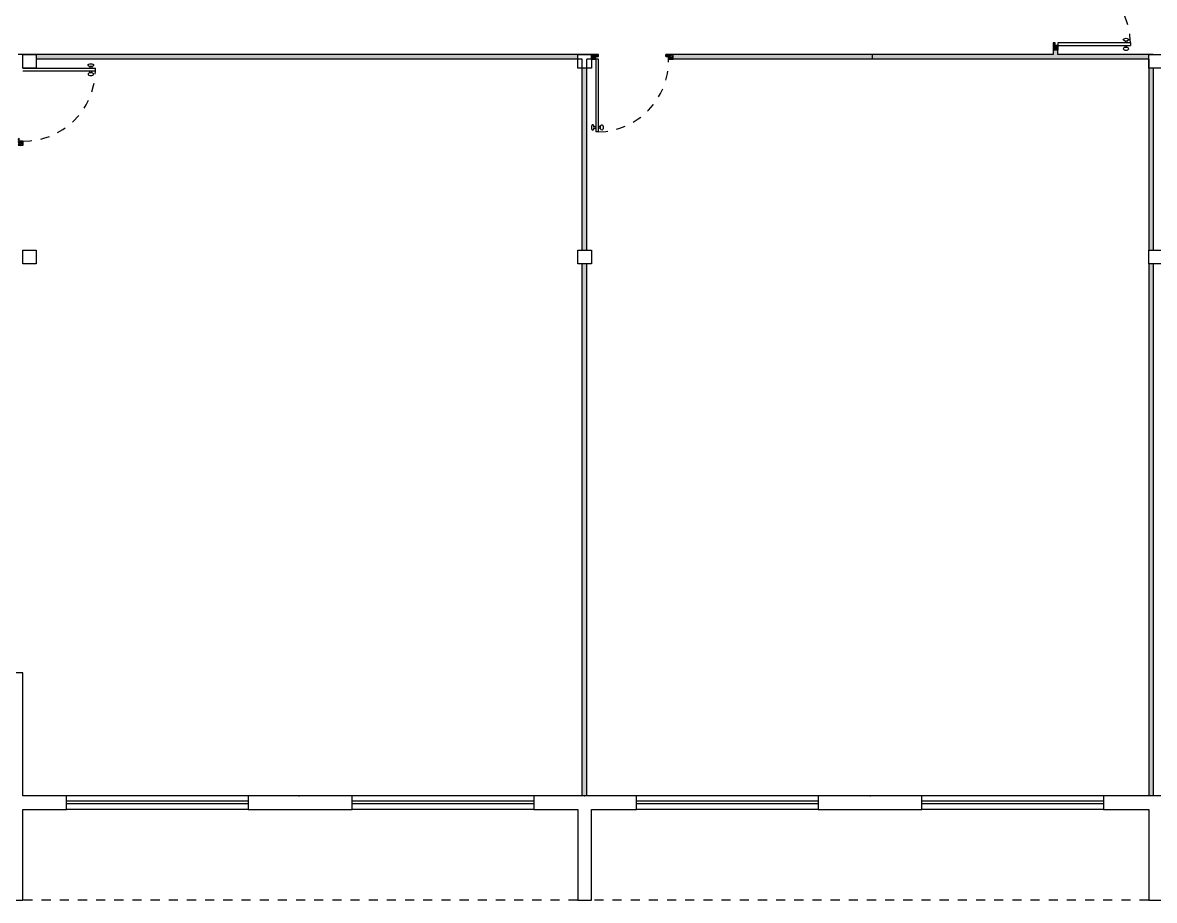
# Model space of a CAD drawing. Header units: millimetres. Extents: x 865.6 to 932.6, y 407.2 to 470.5.
# Drawn here: x 887.01 to 899.47, y 411.55 to 421.2 of the extents above; entities that cross this region are included whole.
import ezdxf

# ---------------------------------------------------------------- set-up
doc = ezdxf.new("R2010")
doc.units = ezdxf.units.MM
doc.linetypes.add('ACAD_ISO03W100', pattern=[30, 12, -18])
for name, color, linetype in [('can02', 2, 'Continuous'), ('pena 01', 1, 'Continuous'), ('pena01', 1, 'Continuous'), ('pena02', 2, 'Continuous'), ('pena03', 3, 'Continuous'), ('pena04', 4, 'Continuous')]:
    doc.layers.add(name, color=color, linetype=linetype)

msp = doc.modelspace()

# ---------------------------------------------------------------- hatches: boundary and pattern name
at = {"layer": 'pena02'}
h = msp.add_hatch(dxfattribs=at)
h.set_pattern_fill('LINE', color=0, scale=0.004, angle=135, style=0)
h.set_pattern_definition([(135, (2839.655178, -1596.900371), (-0.00898025612, -0.00898025612), [])])
h.paths.add_polyline_path([(898.406, 420.899), (898.356, 420.899), (898.356, 420.979), (898.376, 420.979), (898.376, 420.949), (898.406, 420.949)])
for points in [[(893.123, 420.799), (893.123, 420.849), (887.165, 420.849), (887.165, 420.799)], [(896.365, 420.799), (896.365, 420.849), (894.173, 420.849), (894.173, 420.799)], [(899.406, 420.799), (899.406, 420.849), (898.406, 420.849), (898.406, 420.899), (898.356, 420.899), (898.356, 420.849), (896.365, 420.849), (896.365, 420.799)], [(893.223, 418.699), (893.223, 420.699), (893.173, 420.699), (893.173, 418.699)], [(899.456, 418.699), (899.456, 420.699), (899.406, 420.699), (899.406, 418.699)], [(893.223, 412.699), (893.223, 418.549), (893.173, 418.549), (893.173, 412.699)], [(899.456, 412.699), (899.456, 418.549), (899.406, 418.549), (899.406, 412.699)]]:
    msp.add_hatch(color=0, dxfattribs=at).paths.add_polyline_path(points)
h = msp.add_hatch(dxfattribs=at)
h.set_pattern_fill('LINE', color=0, scale=0.004, angle=45, style=0)
h.set_pattern_definition([(45, (-1124.526124, -1520.450398), (-0.00898025612, 0.00898025612), [])])
h.paths.add_polyline_path([(893.273, 420.799), (893.273, 420.849), (893.353, 420.849), (893.353, 420.829), (893.323, 420.829), (893.323, 420.799)])
h = msp.add_hatch(dxfattribs=at)
h.set_pattern_fill('LINE', color=0, scale=0.004, angle=45, style=0)
h.set_pattern_definition([(45, (-1124.726124, -1520.450398), (-0.00898025612, 0.00898025612), [])])
h.paths.add_polyline_path([(894.173, 420.799), (894.173, 420.849), (894.093, 420.849), (894.093, 420.829), (894.123, 420.829), (894.123, 420.799)])
h = msp.add_hatch(dxfattribs=at)
h.set_pattern_fill('LINE', color=0, scale=0.004, angle=135, style=0)
h.set_pattern_definition([(225, (2828.263511, 2438.74757), (-0.00898025612, 0.00898025612), [])])
h.paths.add_polyline_path([(887.015, 419.849), (886.965, 419.849), (886.965, 419.929), (886.985, 419.929), (886.985, 419.899), (887.015, 419.899)])

# ---------------------------------------------------------------- linework, layer by layer
at = {"layer": 'can02', "color": 0}
for points in [[(887.498, 412.549), (887.498, 412.699), (887.015, 412.699), (887.015, 414.049), (886.515, 414.049), (886.515, 413.899), (886.865, 413.899), (886.865, 411.549), (887.015, 411.549), (887.015, 412.549)], [(890.64, 412.549), (890.64, 412.699), (889.498, 412.699), (889.498, 412.549)], [(893.273, 411.549), (893.273, 412.549), (893.769, 412.549), (893.769, 412.699), (892.64, 412.699), (892.64, 412.549), (893.123, 412.549), (893.123, 411.549)], [(896.91, 412.549), (896.91, 412.699), (895.769, 412.699), (895.769, 412.549)], [(899.556, 411.549), (899.556, 412.549), (900.052, 412.549), (900.052, 412.699), (898.91, 412.699), (898.91, 412.549), (899.406, 412.549), (899.406, 411.549)]]:
    msp.add_lwpolyline(points, close=True, dxfattribs=at)
at = {"layer": 'pena 01', "color": 0, "linetype": 'ACAD_ISO03W100', "ltscale": 0.005}
for p, q in [((893.123, 411.549), (886.915, 411.549)), ((899.406, 411.549), (893.273, 411.549))]:
    msp.add_line(p, q, dxfattribs=at)
for centre, start, end in [((898.421, 420.964), 1.0947, 91.0947), ((893.338, 420.784), 271.0947, 1.0947), ((887.03, 420.684), 268.9053, 358.9053)]:
    msp.add_arc(centre, 0.785, start, end, dxfattribs=at)
at = {"layer": 'pena01', "color": 0}
for p, q in [((889.498, 412.699), (887.498, 412.699)), ((892.64, 412.699), (890.64, 412.699)), ((895.769, 412.699), (893.769, 412.699)), ((898.91, 412.699), (896.91, 412.699)), ((889.498, 412.549), (887.498, 412.549)), ((892.64, 412.549), (890.64, 412.549)), ((895.769, 412.549), (893.769, 412.549)), ((898.91, 412.549), (896.91, 412.549))]:
    msp.add_line(p, q, dxfattribs=at)
at = {"layer": 'pena02', "color": 0}
for p, q in [((898.356, 420.979), (898.356, 420.899)), ((898.376, 420.979), (898.356, 420.979)), ((898.376, 420.949), (898.376, 420.979)), ((898.406, 420.979), (898.406, 420.949)), ((898.406, 420.979), (898.406, 420.899)), ((899.206, 420.979), (898.406, 420.979)), ((899.146, 420.999), (899.146, 420.979)), ((899.166, 420.999), (899.166, 420.979)), ((899.206, 420.979), (899.206, 420.949)), ((893.273, 420.849), (886.965, 420.849)), ((893.273, 420.849), (893.223, 420.849)), ((893.353, 420.849), (893.273, 420.849)), ((893.273, 420.799), (893.273, 420.849)), ((893.273, 420.799), (893.273, 420.849)), ((893.323, 420.799), (893.323, 420.849)), ((893.323, 420.829), (893.353, 420.829)), ((893.323, 420.799), (893.323, 420.829)), ((893.353, 420.829), (893.353, 420.849)), ((894.173, 420.849), (894.093, 420.849)), ((894.093, 420.829), (894.093, 420.849)), ((894.093, 420.829), (894.123, 420.829)), ((894.123, 420.799), (894.123, 420.829)), ((898.356, 420.849), (894.173, 420.849)), ((894.173, 420.799), (894.173, 420.849)), ((896.365, 420.849), (896.365, 420.799)), ((898.356, 420.899), (898.356, 420.849)), ((898.406, 420.899), (898.356, 420.899)), ((898.406, 420.949), (898.376, 420.949)), ((898.406, 420.949), (898.376, 420.949)), ((898.406, 420.899), (898.406, 420.949)), ((898.406, 420.949), (899.206, 420.949)), ((898.406, 420.849), (898.406, 420.899)), ((899.456, 420.849), (898.406, 420.849)), ((899.146, 420.928), (899.146, 420.949)), ((899.166, 420.928), (899.166, 420.949)), ((893.173, 420.799), (887.165, 420.799)), ((887.755, 420.719), (887.755, 420.699)), ((887.775, 420.719), (887.775, 420.699)), ((893.173, 418.699), (893.173, 420.799)), ((893.223, 418.699), (893.223, 420.799)), ((893.273, 420.799), (893.223, 420.799)), ((893.353, 420.799), (893.273, 420.799)), ((893.273, 420.799), (893.323, 420.799)), ((893.353, 420.799), (893.323, 420.799)), ((893.323, 420.799), (893.323, 419.999)), ((893.353, 419.999), (893.353, 420.799)), ((894.123, 420.799), (894.173, 420.799)), ((899.406, 420.799), (894.173, 420.799)), ((899.406, 420.799), (899.406, 418.699)), ((887.015, 420.699), (887.815, 420.699)), ((887.815, 420.669), (887.015, 420.669)), ((887.755, 420.648), (887.755, 420.669)), ((887.775, 420.648), (887.775, 420.669)), ((887.815, 420.669), (887.815, 420.699)), ((899.456, 420.699), (899.456, 418.699)), ((893.302, 420.059), (893.323, 420.059)), ((893.302, 420.039), (893.323, 420.039)), ((893.353, 419.999), (893.323, 419.999)), ((893.374, 420.059), (893.353, 420.059)), ((893.374, 420.039), (893.353, 420.039)), ((887.015, 419.849), (886.965, 419.849)), ((887.015, 419.899), (886.985, 419.899)), ((887.015, 419.899), (887.015, 419.849)), ((893.173, 412.699), (893.173, 418.549)), ((893.223, 412.699), (893.223, 418.549)), ((899.406, 418.549), (899.406, 412.699)), ((899.456, 418.549), (899.456, 412.699)), ((889.498, 412.639), (887.498, 412.639)), ((889.498, 412.609), (887.498, 412.609)), ((892.64, 412.639), (890.64, 412.639)), ((892.64, 412.609), (890.64, 412.609)), ((895.769, 412.639), (893.769, 412.639)), ((895.769, 412.609), (893.769, 412.609)), ((898.91, 412.639), (896.91, 412.639)), ((898.91, 412.609), (896.91, 412.609))]:
    msp.add_line(p, q, dxfattribs=at)
for centre, major_axis in [((899.156, 421.014), (0.03, 0)), ((887.765, 420.734), (0.03, 0)), ((893.388, 420.049), (0, -0.03))]:
    msp.add_ellipse(centre, major_axis=major_axis, ratio=0.5, dxfattribs=at)
at = {"layer": 'pena02', "color": 0, "extrusion": (0, 0, -1)}
for centre, major_axis in [((899.156, 420.914), (0.03, 0)), ((887.765, 420.634), (0.03, 0)), ((893.288, 420.049), (0, -0.03))]:
    msp.add_ellipse(centre, major_axis=major_axis, ratio=0.5, dxfattribs=at)
at = {"layer": 'pena03', "color": 0}
for p in [(890.056, 412.699), (893.198, 412.699), (896.34, 412.699)]:
    msp.add_point(p, dxfattribs=at)
at = {"layer": 'pena04', "color": 0}
for points in [[(887.015, 420.699), (887.015, 420.849), (887.165, 420.849), (887.165, 420.699)], [(893.123, 420.699), (893.123, 420.849), (893.273, 420.849), (893.273, 420.699)], [(899.406, 420.699), (899.406, 420.849), (899.556, 420.849), (899.556, 420.699)], [(887.015, 418.549), (887.015, 418.699), (887.165, 418.699), (887.165, 418.549)], [(893.123, 418.549), (893.123, 418.699), (893.273, 418.699), (893.273, 418.549)], [(899.406, 418.549), (899.406, 418.699), (899.556, 418.699), (899.556, 418.549)]]:
    msp.add_lwpolyline(points, close=True, dxfattribs=at)

doc.saveas('drawing.dxf')
